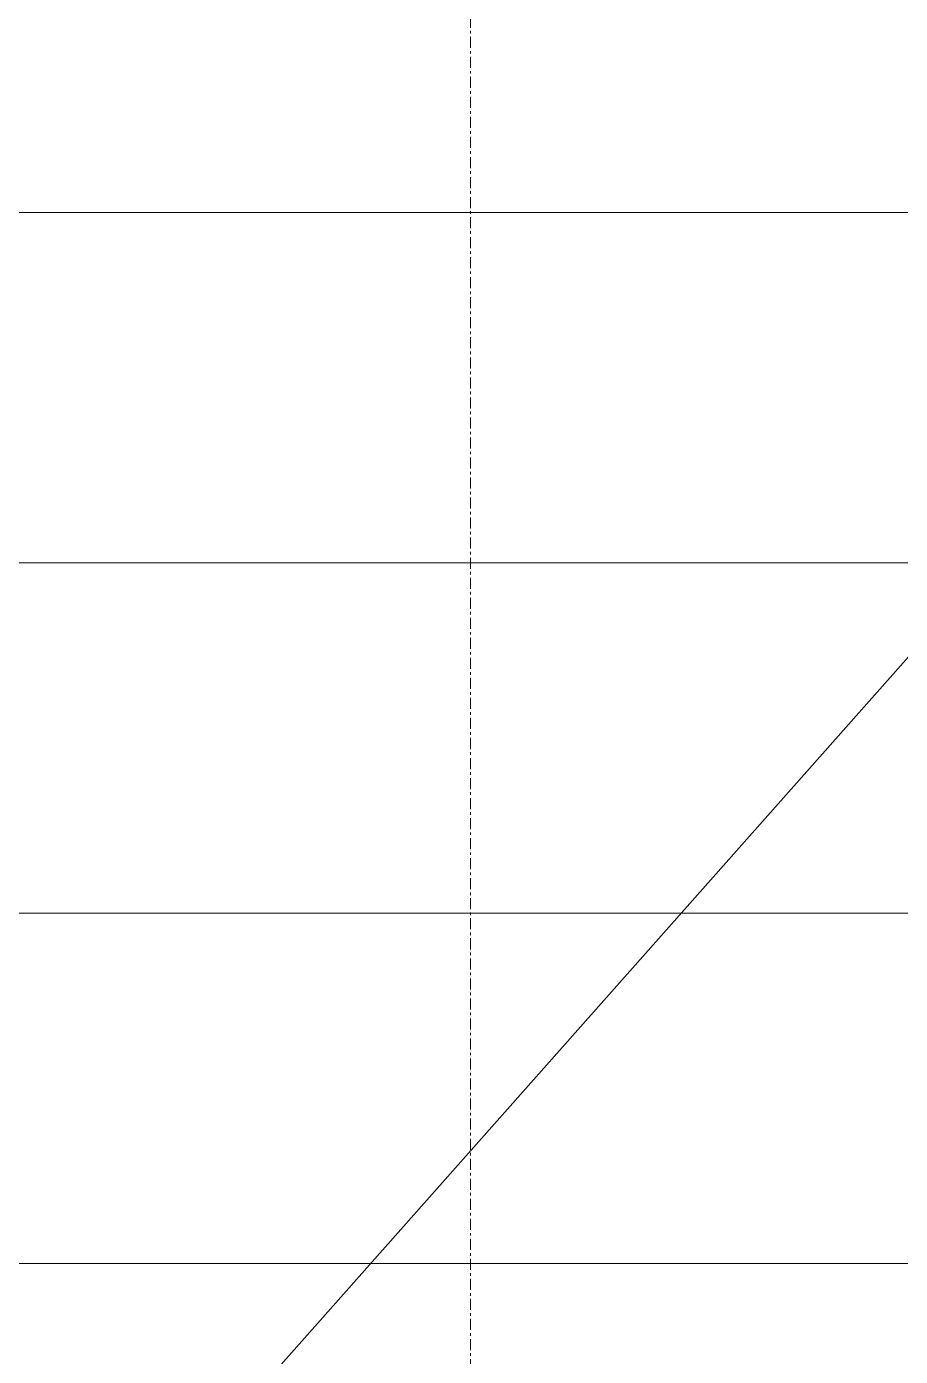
# Model space of a CAD drawing. Header units: millimetres. Extents: x -187664 to 435448, y -313239 to 299894.
# Drawn here: x 12256 to 12692, y -307162 to -306498 of the extents above; entities that cross this region are included whole.
import ezdxf

# ---------------------------------------------------------------- set-up
doc = ezdxf.new("R2010")
doc.units = ezdxf.units.MM
doc.linetypes.add('DPA_Grid _ Level 100', pattern=[10, 5.5, -1.6, 1.3, -1.6])
for name, color, linetype, lineweight in [('A-DOOR-E', 7, 'Continuous', 25), ('G-ANNO-TEXT', 7, 'Continuous', 9), ('S-GRID', 7, 'Continuous', 0)]:
    doc.layers.add(name, color=color, linetype=linetype, lineweight=lineweight)

# ---------------------------------------------------------------- blocks, each defined once
blk = doc.blocks.new('M_Door-Overhead-Rolling - RS-17510645-2140-01 ENTRANCE 1 ELEVATION 2')
at = {"layer": 'A-DOOR-E', "color": 7, "lineweight": 9}
for p, q in [((-9684.77, 104473.66), (-12597.02, 104473.66)), ((-9684.77, 104298.78), (-12597.02, 104298.78)), ((-9684.77, 104123.9), (-12597.02, 104123.9)), ((-9684.77, 103949.02), (-12597.02, 103949.02))]:
    blk.add_line(p, q, dxfattribs=at)

msp = doc.modelspace()

# ---------------------------------------------------------------- linework, layer by layer
at = {"layer": 'G-ANNO-TEXT', "color": 7}
msp.add_line((12042.443, -307549.519), (15550.234, -303595.019), dxfattribs=at)
at = {"layer": 'S-GRID', "color": 7, "linetype": 'DPA_Grid _ Level 100'}
msp.add_line((12477.152, -312338.902), (12477.152, -291368.665), dxfattribs=at)

# ---------------------------------------------------------------- block references
at = {"layer": 'A-DOOR-E', "color": 7}
msp.add_blockref('M_Door-Overhead-Rolling - RS-17510645-2140-01 ENTRANCE 1 ELEVATION 2', (24671.173, -411064.71), dxfattribs=at)

doc.saveas('drawing.dxf')
